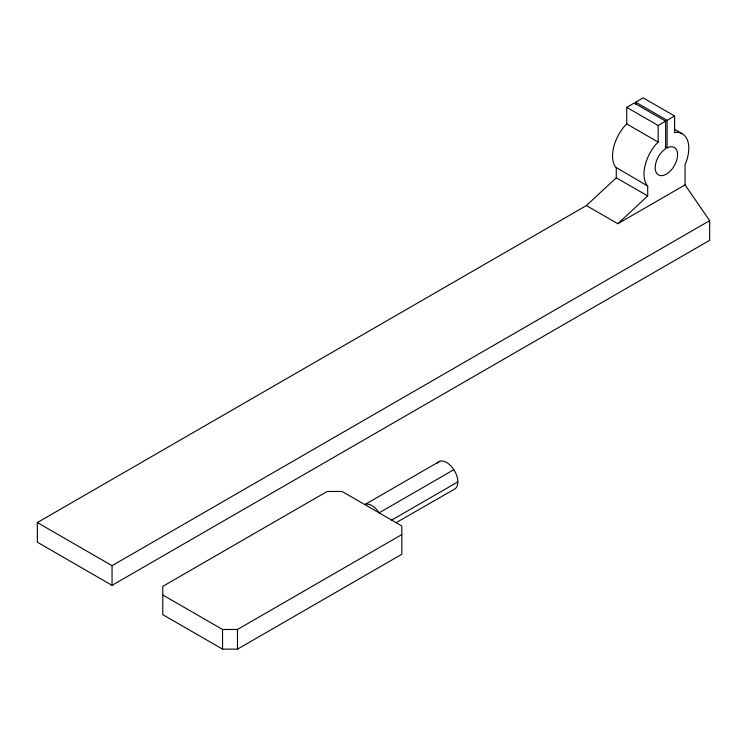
<?xml version="1.0" encoding="UTF-8"?>
<svg xmlns="http://www.w3.org/2000/svg" width="747" height="747" viewBox="0 0 747 747"><rect width="100%" height="100%" fill="white"/><g stroke="black" fill="none" stroke-linecap="round" stroke-linejoin="round"><path stroke-width="1.12" d="M665.166 146.785L667.127 147.925L669.284 147.01A15.846 9.151 -60 0 1 675.559 163.304A15.846 9.151 -60 0 1 657.201 173.902A15.846 9.151 -60 0 1 663.485 150.352L665.633 148.784L665.633 121.182L634.203 103.03L626.733 107.344L626.733 123.937L623.745 127.093A31.691 18.302 -60 0 0 615.547 167.169L647.705 186.003L647.705 195.938L617.825 223.717L586.395 205.565L37.35 522.555L37.35 542.219L112.05 585.349L709.65 240.329L709.65 220.664L685.055 184.901L685.055 164.433L685.793 162.911A31.691 18.302 -60 0 0 677.585 132.294L674.597 132.593L674.597 116.009L643.167 97.857L635.697 102.171L635.697 104.468M626.733 107.344L658.163 125.496L658.163 142.079L655.175 145.235A31.691 18.302 -60 0 0 646.977 185.321L647.705 186.003M586.395 205.565L616.275 177.795L616.275 167.851M658.163 125.496L665.633 121.182M635.697 102.171L667.127 120.323L674.597 116.009M617.825 223.717L685.055 184.901M37.35 522.555L112.05 565.684L709.65 220.664M439.497 461.459L364.797 504.589L366.338 504.113A15.846 9.151 60 0 1 377.543 510.584L379.093 512.844L453.793 469.714M391.223 520.36L457.846 481.89M396.255 522.601L454.568 489.145A15.846 9.151 60 0 0 454.568 470.853L452.243 467.454A15.846 9.151 60 0 0 441.038 460.983L438.722 461.702A15.846 9.151 60 0 0 436.939 463.355M162.781 594.976L222.541 629.478L237.481 629.478L401.821 534.591M237.481 649.143L401.821 554.265L401.821 525.972L342.061 491.47L327.121 491.47L162.781 586.348L162.781 614.641L222.541 649.143L237.481 649.143L237.481 629.478M674.373 129.194L682.226 133.732M626.733 123.937L658.163 142.079M616.275 177.795L647.705 195.938M667.127 120.323L667.127 147.925M222.541 629.478L222.541 649.143M112.05 565.684L112.05 585.349"/></g></svg>
